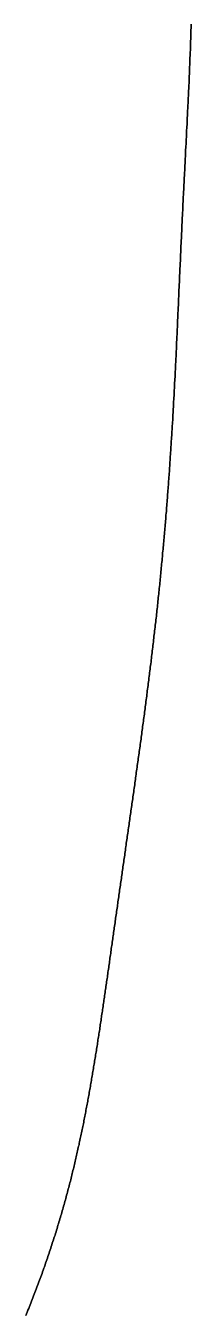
# Model space of a CAD drawing. Header units: inches. Extents: x 130170 to 284068, y 377793 to 804530.
# Drawn here: x 260165.1 to 260178.5, y 742090.8 to 742195.1 of the extents above; entities that cross this region are included whole.
import ezdxf

# ---------------------------------------------------------------- set-up
doc = ezdxf.new("R2010")
doc.units = ezdxf.units.IN
doc.header["$MEASUREMENT"] = 0
doc.layers.add('muni_il', color=7, linetype='Continuous')

msp = doc.modelspace()

# ---------------------------------------------------------------- linework, layer by layer
at = {"layer": 'muni_il'}
for points in [[(260165.14, 742090.71), (260165.2, 742090.86), (260165.26, 742091), (260165.31, 742091.15), (260165.37, 742091.29), (260165.43, 742091.44), (260165.49, 742091.58), (260165.54, 742091.73), (260165.6, 742091.87), (260165.66, 742092.01), (260165.71, 742092.15), (260165.77, 742092.3), (260165.82, 742092.44), (260165.88, 742092.58), (260165.93, 742092.72), (260165.98, 742092.86), (260166.04, 742093.01), (260166.09, 742093.15), (260166.14, 742093.29), (260166.19, 742093.43), (260166.24, 742093.57), (260166.3, 742093.71), (260166.35, 742093.84), (260166.4, 742093.98), (260166.45, 742094.12), (260166.5, 742094.26), (260166.55, 742094.4), (260166.59, 742094.54), (260166.64, 742094.67), (260166.69, 742094.81), (260166.74, 742094.95), (260166.79, 742095.08), (260166.83, 742095.22), (260166.88, 742095.36), (260166.93, 742095.49), (260166.97, 742095.63), (260167.02, 742095.76), (260167.06, 742095.9), (260167.11, 742096.03), (260167.15, 742096.17), (260167.2, 742096.3), (260167.24, 742096.43), (260167.28, 742096.57), (260167.33, 742096.7), (260167.37, 742096.83), (260167.41, 742096.97), (260167.45, 742097.1), (260167.5, 742097.23), (260167.54, 742097.36), (260167.58, 742097.49), (260167.62, 742097.63), (260167.66, 742097.76), (260167.7, 742097.89), (260167.74, 742098.02), (260167.78, 742098.15), (260167.82, 742098.28), (260167.86, 742098.41), (260167.9, 742098.54), (260167.94, 742098.67), (260167.97, 742098.8), (260168.01, 742098.93), (260168.05, 742099.05), (260168.09, 742099.18), (260168.12, 742099.31), (260168.16, 742099.44), (260168.19, 742099.57), (260168.23, 742099.69), (260168.27, 742099.82), (260168.3, 742099.95), (260168.34, 742100.08), (260168.37, 742100.2), (260168.41, 742100.33), (260168.44, 742100.46), (260168.47, 742100.58), (260168.51, 742100.71), (260168.54, 742100.83), (260168.57, 742100.96), (260168.61, 742101.09), (260168.64, 742101.21), (260168.67, 742101.34), (260168.7, 742101.46), (260168.74, 742101.59), (260168.77, 742101.71), (260168.8, 742101.84), (260168.83, 742101.96), (260168.86, 742102.08), (260168.89, 742102.21), (260168.92, 742102.33), (260168.95, 742102.46), (260168.98, 742102.58), (260169.01, 742102.7), (260169.04, 742102.83), (260169.07, 742102.95), (260169.1, 742103.07), (260169.13, 742103.2), (260169.16, 742103.32), (260169.19, 742103.44), (260169.22, 742103.56), (260169.24, 742103.69), (260169.27, 742103.81), (260169.3, 742103.93), (260169.33, 742104.05), (260169.35, 742104.18), (260169.38, 742104.3), (260169.41, 742104.42), (260169.44, 742104.54), (260169.46, 742104.66), (260169.49, 742104.78), (260169.51, 742104.91), (260169.54, 742105.03), (260169.57, 742105.15), (260169.59, 742105.27), (260169.62, 742105.39), (260169.64, 742105.51), (260169.67, 742105.63), (260169.69, 742105.76), (260169.72, 742105.88), (260169.74, 742106), (260169.77, 742106.12), (260169.79, 742106.24), (260169.82, 742106.36), (260169.84, 742106.48), (260169.86, 742106.6), (260169.89, 742106.72), (260169.91, 742106.84), (260169.93, 742106.96), (260169.96, 742107.08), (260169.98, 742107.21), (260170, 742107.33), (260170.03, 742107.45), (260170.05, 742107.57), (260170.07, 742107.69), (260170.09, 742107.81), (260170.12, 742107.93), (260170.14, 742108.05), (260170.16, 742108.17), (260170.18, 742108.29), (260170.21, 742108.41), (260170.23, 742108.53), (260170.25, 742108.65), (260170.27, 742108.77), (260170.29, 742108.89), (260170.31, 742109.01), (260170.34, 742109.13), (260170.36, 742109.26), (260170.38, 742109.38), (260170.4, 742109.5), (260170.42, 742109.62), (260170.44, 742109.74), (260170.46, 742109.86), (260170.48, 742109.98), (260170.5, 742110.1), (260170.52, 742110.22), (260170.54, 742110.34), (260170.56, 742110.46), (260170.58, 742110.58), (260170.6, 742110.7), (260170.62, 742110.83), (260170.64, 742110.95), (260170.66, 742111.07), (260170.68, 742111.19), (260170.7, 742111.31), (260170.72, 742111.43), (260170.74, 742111.55), (260170.76, 742111.67), (260170.78, 742111.8), (260170.8, 742111.92), (260170.82, 742112.04), (260170.84, 742112.16), (260170.86, 742112.28), (260170.88, 742112.4), (260170.9, 742112.53), (260170.92, 742112.65), (260170.94, 742112.77), (260170.95, 742112.89), (260170.97, 742113.02), (260170.99, 742113.14), (260171.01, 742113.26), (260171.03, 742113.38), (260171.05, 742113.51), (260171.07, 742113.63), (260171.09, 742113.75), (260171.11, 742113.87), (260171.12, 742114), (260171.14, 742114.12), (260171.16, 742114.24), (260171.18, 742114.37), (260171.2, 742114.49), (260171.22, 742114.61), (260171.23, 742114.74), (260171.25, 742114.86), (260171.27, 742114.98), (260171.29, 742115.11), (260171.31, 742115.23), (260171.33, 742115.35), (260171.35, 742115.48), (260171.36, 742115.6), (260171.38, 742115.73), (260171.4, 742115.85), (260171.42, 742115.98), (260171.44, 742116.1), (260171.45, 742116.23), (260171.47, 742116.35), (260171.49, 742116.48), (260171.51, 742116.6), (260171.53, 742116.73), (260171.55, 742116.85), (260171.56, 742116.98), (260171.58, 742117.1), (260171.6, 742117.23), (260171.62, 742117.35), (260171.64, 742117.48), (260171.65, 742117.61), (260171.67, 742117.73), (260171.69, 742117.86), (260171.71, 742117.98), (260171.73, 742118.11), (260171.75, 742118.24), (260171.76, 742118.36), (260171.78, 742118.49), (260171.8, 742118.62), (260171.82, 742118.75), (260171.84, 742118.87), (260171.85, 742119), (260171.87, 742119.13), (260171.89, 742119.26), (260171.91, 742119.38), (260171.93, 742119.51), (260171.94, 742119.64), (260171.96, 742119.77), (260171.98, 742119.9), (260172, 742120.02), (260172.02, 742120.15), (260172.04, 742120.28), (260172.05, 742120.41), (260172.07, 742120.54), (260172.09, 742120.67), (260172.11, 742120.8), (260172.13, 742120.93), (260172.15, 742121.06), (260172.16, 742121.19), (260172.18, 742121.32), (260172.2, 742121.45), (260172.22, 742121.58), (260172.24, 742121.71), (260172.26, 742121.84), (260172.27, 742121.97), (260172.29, 742122.1), (260172.31, 742122.23), (260172.33, 742122.36), (260172.35, 742122.49), (260172.37, 742122.62), (260172.39, 742122.75), (260172.4, 742122.88), (260172.42, 742123.01), (260172.44, 742123.15), (260172.46, 742123.28), (260172.48, 742123.41), (260172.5, 742123.54), (260172.52, 742123.67), (260172.54, 742123.81), (260172.55, 742123.94), (260172.57, 742124.07), (260172.59, 742124.2), (260172.61, 742124.34), (260172.63, 742124.47), (260172.65, 742124.6), (260172.67, 742124.74), (260172.69, 742124.87), (260172.71, 742125), (260172.72, 742125.14), (260172.74, 742125.27), (260172.76, 742125.4), (260172.78, 742125.54), (260172.8, 742125.67), (260172.82, 742125.81), (260172.84, 742125.94), (260172.86, 742126.08), (260172.88, 742126.21), (260172.9, 742126.35), (260172.92, 742126.48), (260172.93, 742126.62), (260172.95, 742126.75), (260172.97, 742126.89), (260172.99, 742127.02), (260173.01, 742127.16), (260173.03, 742127.29), (260173.05, 742127.43), (260173.07, 742127.56), (260173.09, 742127.7), (260173.11, 742127.84), (260173.13, 742127.97), (260173.15, 742128.11), (260173.17, 742128.25), (260173.19, 742128.38), (260173.21, 742128.52), (260173.23, 742128.66), (260173.25, 742128.79), (260173.26, 742128.93), (260173.28, 742129.07), (260173.3, 742129.21), (260173.32, 742129.34), (260173.34, 742129.48), (260173.36, 742129.62), (260173.38, 742129.76), (260173.4, 742129.9), (260173.42, 742130.03), (260173.44, 742130.17), (260173.46, 742130.31), (260173.48, 742130.45), (260173.5, 742130.59), (260173.52, 742130.73), (260173.54, 742130.86), (260173.56, 742131), (260173.58, 742131.14), (260173.6, 742131.28), (260173.62, 742131.42), (260173.64, 742131.56), (260173.66, 742131.7), (260173.68, 742131.84), (260173.7, 742131.98), (260173.72, 742132.12), (260173.74, 742132.26), (260173.76, 742132.4), (260173.78, 742132.54), (260173.8, 742132.68), (260173.82, 742132.82), (260173.84, 742132.96), (260173.86, 742133.1), (260173.88, 742133.24), (260173.9, 742133.38), (260173.92, 742133.52), (260173.94, 742133.66), (260173.96, 742133.81), (260173.98, 742133.95), (260174, 742134.09), (260174.01, 742134.23), (260174.03, 742134.37), (260174.05, 742134.51), (260174.07, 742134.65), (260174.09, 742134.8), (260174.11, 742134.94), (260174.13, 742135.08), (260174.15, 742135.22), (260174.17, 742135.36), (260174.19, 742135.51), (260174.21, 742135.65), (260174.23, 742135.79), (260174.25, 742135.93), (260174.27, 742136.08), (260174.29, 742136.22), (260174.31, 742136.36), (260174.33, 742136.5), (260174.35, 742136.65), (260174.37, 742136.79), (260174.39, 742136.93), (260174.41, 742137.08), (260174.43, 742137.22), (260174.45, 742137.36), (260174.47, 742137.51), (260174.49, 742137.65), (260174.51, 742137.79), (260174.53, 742137.94), (260174.54, 742138.08), (260174.56, 742138.23), (260174.58, 742138.37), (260174.6, 742138.51), (260174.62, 742138.66), (260174.64, 742138.8), (260174.66, 742138.95), (260174.68, 742139.09), (260174.7, 742139.24), (260174.72, 742139.38), (260174.74, 742139.53), (260174.76, 742139.67), (260174.78, 742139.82), (260174.79, 742139.96), (260174.81, 742140.11), (260174.83, 742140.25), (260174.85, 742140.4), (260174.87, 742140.54), (260174.89, 742140.69), (260174.91, 742140.83), (260174.93, 742140.98), (260174.94, 742141.12), (260174.96, 742141.27), (260174.98, 742141.41), (260175, 742141.56), (260175.02, 742141.71), (260175.04, 742141.85), (260175.06, 742142), (260175.07, 742142.14), (260175.09, 742142.29), (260175.11, 742142.44), (260175.13, 742142.58), (260175.15, 742142.73), (260175.17, 742142.88), (260175.18, 742143.02), (260175.2, 742143.17), (260175.22, 742143.32), (260175.24, 742143.46), (260175.26, 742143.61), (260175.27, 742143.76), (260175.29, 742143.9), (260175.31, 742144.05), (260175.33, 742144.2), (260175.34, 742144.35), (260175.36, 742144.49), (260175.38, 742144.64), (260175.4, 742144.79), (260175.41, 742144.94), (260175.43, 742145.08), (260175.45, 742145.23), (260175.47, 742145.38), (260175.48, 742145.53), (260175.5, 742145.68), (260175.52, 742145.82), (260175.53, 742145.97), (260175.55, 742146.12), (260175.57, 742146.27), (260175.59, 742146.42), (260175.6, 742146.57), (260175.62, 742146.72), (260175.64, 742146.86), (260175.65, 742147.01), (260175.67, 742147.16), (260175.69, 742147.31), (260175.7, 742147.46), (260175.72, 742147.61), (260175.73, 742147.76), (260175.75, 742147.91), (260175.77, 742148.06), (260175.78, 742148.21), (260175.8, 742148.36), (260175.81, 742148.51), (260175.83, 742148.66), (260175.85, 742148.81), (260175.86, 742148.96), (260175.88, 742149.11), (260175.89, 742149.26), (260175.91, 742149.41), (260175.92, 742149.56), (260175.94, 742149.71), (260175.96, 742149.86), (260175.97, 742150.01), (260175.99, 742150.16), (260176, 742150.31), (260176.02, 742150.46), (260176.03, 742150.61), (260176.05, 742150.76), (260176.06, 742150.91), (260176.08, 742151.07), (260176.09, 742151.22), (260176.1, 742151.37), (260176.12, 742151.52), (260176.13, 742151.67), (260176.15, 742151.82), (260176.16, 742151.97), (260176.18, 742152.13), (260176.19, 742152.28), (260176.2, 742152.43), (260176.22, 742152.58), (260176.23, 742152.73), (260176.25, 742152.89), (260176.26, 742153.04), (260176.27, 742153.19), (260176.29, 742153.34), (260176.3, 742153.49), (260176.32, 742153.65), (260176.33, 742153.8), (260176.34, 742153.95), (260176.36, 742154.1), (260176.37, 742154.26), (260176.38, 742154.41), (260176.39, 742154.56), (260176.41, 742154.72), (260176.42, 742154.87), (260176.43, 742155.02), (260176.45, 742155.17), (260176.46, 742155.33), (260176.47, 742155.48), (260176.48, 742155.63), (260176.5, 742155.79), (260176.51, 742155.94), (260176.52, 742156.09), (260176.53, 742156.25), (260176.55, 742156.4), (260176.56, 742156.55), (260176.57, 742156.71), (260176.58, 742156.86), (260176.59, 742157.01), (260176.6, 742157.17), (260176.62, 742157.32), (260176.63, 742157.48), (260176.64, 742157.63), (260176.65, 742157.78), (260176.66, 742157.94), (260176.67, 742158.09), (260176.68, 742158.24), (260176.7, 742158.4), (260176.71, 742158.55), (260176.72, 742158.71), (260176.73, 742158.86), (260176.74, 742159.01), (260176.75, 742159.17), (260176.76, 742159.32), (260176.77, 742159.47), (260176.78, 742159.63), (260176.79, 742159.78), (260176.8, 742159.94), (260176.81, 742160.09), (260176.82, 742160.24), (260176.83, 742160.4), (260176.84, 742160.55), (260176.85, 742160.71), (260176.86, 742160.86), (260176.87, 742161.01), (260176.88, 742161.17), (260176.89, 742161.32), (260176.9, 742161.47), (260176.91, 742161.63), (260176.92, 742161.78), (260176.93, 742161.94), (260176.94, 742162.09), (260176.95, 742162.24), (260176.96, 742162.4), (260176.97, 742162.55), (260176.98, 742162.7), (260176.99, 742162.86), (260177, 742163.01), (260177.01, 742163.16), (260177.01, 742163.31), (260177.02, 742163.47), (260177.03, 742163.62), (260177.04, 742163.77), (260177.05, 742163.93), (260177.06, 742164.08), (260177.07, 742164.23), (260177.08, 742164.38), (260177.08, 742164.54), (260177.09, 742164.69), (260177.1, 742164.84), (260177.11, 742164.99), (260177.12, 742165.15), (260177.12, 742165.3), (260177.13, 742165.45), (260177.14, 742165.6), (260177.15, 742165.75), (260177.16, 742165.9), (260177.16, 742166.06), (260177.17, 742166.21), (260177.18, 742166.36), (260177.19, 742166.51), (260177.2, 742166.66), (260177.2, 742166.81), (260177.21, 742166.96), (260177.22, 742167.11), (260177.23, 742167.26), (260177.23, 742167.41), (260177.24, 742167.56), (260177.25, 742167.71), (260177.26, 742167.87), (260177.26, 742168.01), (260177.27, 742168.16), (260177.28, 742168.31), (260177.28, 742168.46), (260177.29, 742168.61), (260177.3, 742168.76), (260177.31, 742168.91), (260177.31, 742169.06), (260177.32, 742169.21), (260177.33, 742169.36), (260177.33, 742169.51), (260177.34, 742169.65), (260177.35, 742169.8), (260177.35, 742169.95), (260177.36, 742170.1), (260177.37, 742170.25), (260177.37, 742170.39), (260177.38, 742170.54), (260177.39, 742170.69), (260177.39, 742170.84), (260177.4, 742170.98), (260177.41, 742171.13), (260177.41, 742171.28), (260177.42, 742171.42), (260177.43, 742171.57), (260177.43, 742171.72), (260177.44, 742171.86), (260177.45, 742172.01), (260177.45, 742172.15), (260177.46, 742172.3), (260177.47, 742172.44), (260177.47, 742172.59), (260177.48, 742172.73), (260177.49, 742172.88), (260177.49, 742173.02), (260177.5, 742173.17), (260177.5, 742173.31), (260177.51, 742173.46), (260177.52, 742173.6), (260177.52, 742173.75), (260177.53, 742173.89), (260177.54, 742174.03), (260177.54, 742174.18), (260177.55, 742174.32), (260177.55, 742174.47), (260177.56, 742174.61), (260177.57, 742174.75), (260177.57, 742174.9), (260177.58, 742175.04), (260177.59, 742175.18), (260177.59, 742175.32), (260177.6, 742175.47), (260177.61, 742175.61), (260177.61, 742175.75), (260177.62, 742175.89), (260177.63, 742176.04), (260177.63, 742176.18), (260177.64, 742176.32), (260177.64, 742176.46), (260177.65, 742176.6), (260177.66, 742176.74), (260177.66, 742176.89), (260177.67, 742177.03), (260177.68, 742177.17), (260177.68, 742177.31), (260177.69, 742177.45), (260177.7, 742177.59), (260177.7, 742177.73), (260177.71, 742177.88), (260177.72, 742178.02), (260177.72, 742178.16), (260177.73, 742178.3), (260177.74, 742178.44), (260177.74, 742178.58), (260177.75, 742178.72), (260177.76, 742178.86), (260177.76, 742179), (260177.77, 742179.14), (260177.78, 742179.28), (260177.78, 742179.42), (260177.79, 742179.56), (260177.8, 742179.7), (260177.8, 742179.84), (260177.81, 742179.98), (260177.82, 742180.13), (260177.82, 742180.27), (260177.83, 742180.41), (260177.84, 742180.55), (260177.84, 742180.69), (260177.85, 742180.83), (260177.86, 742180.97), (260177.86, 742181.11), (260177.87, 742181.25), (260177.88, 742181.39), (260177.88, 742181.53), (260177.89, 742181.67), (260177.9, 742181.81), (260177.91, 742181.95), (260177.91, 742182.09), (260177.92, 742182.23), (260177.93, 742182.37), (260177.93, 742182.52), (260177.94, 742182.66), (260177.95, 742182.8), (260177.96, 742182.94), (260177.96, 742183.08), (260177.97, 742183.22), (260177.98, 742183.36), (260177.98, 742183.5), (260177.99, 742183.65), (260178, 742183.79), (260178.01, 742183.93), (260178.01, 742184.07), (260178.02, 742184.21), (260178.03, 742184.35), (260178.04, 742184.5), (260178.04, 742184.64), (260178.05, 742184.78), (260178.06, 742184.92), (260178.06, 742185.07), (260178.07, 742185.21), (260178.08, 742185.35), (260178.09, 742185.49), (260178.09, 742185.64), (260178.1, 742185.78), (260178.11, 742185.92), (260178.12, 742186.07), (260178.12, 742186.21), (260178.13, 742186.36), (260178.14, 742186.5), (260178.14, 742186.64), (260178.15, 742186.79), (260178.16, 742186.93), (260178.17, 742187.08), (260178.17, 742187.22), (260178.18, 742187.37), (260178.19, 742187.51), (260178.19, 742187.65), (260178.2, 742187.8), (260178.21, 742187.95), (260178.22, 742188.09), (260178.22, 742188.24), (260178.23, 742188.38), (260178.24, 742188.53), (260178.24, 742188.67), (260178.25, 742188.82), (260178.26, 742188.97), (260178.27, 742189.11), (260178.27, 742189.26), (260178.28, 742189.41), (260178.29, 742189.55), (260178.29, 742189.7), (260178.3, 742189.85), (260178.31, 742189.99), (260178.31, 742190.14), (260178.32, 742190.29), (260178.33, 742190.44), (260178.33, 742190.58), (260178.34, 742190.73), (260178.35, 742190.88), (260178.35, 742191.03), (260178.36, 742191.18), (260178.36, 742191.32), (260178.37, 742191.47), (260178.38, 742191.62), (260178.38, 742191.77), (260178.39, 742191.92), (260178.4, 742192.07), (260178.4, 742192.22), (260178.41, 742192.37), (260178.41, 742192.51), (260178.42, 742192.66), (260178.43, 742192.81), (260178.43, 742192.96), (260178.44, 742193.11), (260178.44, 742193.26), (260178.45, 742193.41), (260178.45, 742193.56), (260178.46, 742193.71), (260178.46, 742193.86), (260178.47, 742194.01), (260178.47, 742194.16), (260178.48, 742194.31), (260178.48, 742194.46), (260178.49, 742194.6), (260178.49, 742194.75), (260178.5, 742194.9), (260178.5, 742195.05), (260178.51, 742195.2)], [(260178.51, 742195.2), (260178.5, 742195.05), (260178.5, 742194.9), (260178.49, 742194.75), (260178.49, 742194.6), (260178.48, 742194.46), (260178.48, 742194.31), (260178.47, 742194.16), (260178.47, 742194.01), (260178.46, 742193.86), (260178.46, 742193.71), (260178.45, 742193.56), (260178.45, 742193.41), (260178.44, 742193.26), (260178.44, 742193.11), (260178.43, 742192.96), (260178.43, 742192.81), (260178.42, 742192.66), (260178.41, 742192.51), (260178.41, 742192.37), (260178.4, 742192.22), (260178.4, 742192.07), (260178.39, 742191.92), (260178.38, 742191.77), (260178.38, 742191.62), (260178.37, 742191.47), (260178.36, 742191.32), (260178.36, 742191.18), (260178.35, 742191.03), (260178.35, 742190.88), (260178.34, 742190.73), (260178.33, 742190.58), (260178.33, 742190.44), (260178.32, 742190.29), (260178.31, 742190.14), (260178.31, 742189.99), (260178.3, 742189.85), (260178.29, 742189.7), (260178.29, 742189.55), (260178.28, 742189.41), (260178.27, 742189.26), (260178.27, 742189.11), (260178.26, 742188.97), (260178.25, 742188.82), (260178.24, 742188.67), (260178.24, 742188.53), (260178.23, 742188.38), (260178.22, 742188.24), (260178.22, 742188.09), (260178.21, 742187.95), (260178.2, 742187.8), (260178.19, 742187.65), (260178.19, 742187.51), (260178.18, 742187.37), (260178.17, 742187.22), (260178.17, 742187.08), (260178.16, 742186.93), (260178.15, 742186.79), (260178.14, 742186.64), (260178.14, 742186.5), (260178.13, 742186.36), (260178.12, 742186.21), (260178.12, 742186.07), (260178.11, 742185.92), (260178.1, 742185.78), (260178.09, 742185.64), (260178.09, 742185.49), (260178.08, 742185.35), (260178.07, 742185.21), (260178.06, 742185.07), (260178.06, 742184.92), (260178.05, 742184.78), (260178.04, 742184.64), (260178.04, 742184.5), (260178.03, 742184.35), (260178.02, 742184.21), (260178.01, 742184.07), (260178.01, 742183.93), (260178, 742183.79), (260177.99, 742183.65), (260177.98, 742183.5), (260177.98, 742183.36), (260177.97, 742183.22), (260177.96, 742183.08), (260177.96, 742182.94), (260177.95, 742182.8), (260177.94, 742182.66), (260177.93, 742182.52), (260177.93, 742182.37), (260177.92, 742182.23), (260177.91, 742182.09), (260177.91, 742181.95), (260177.9, 742181.81), (260177.89, 742181.67), (260177.88, 742181.53), (260177.88, 742181.39), (260177.87, 742181.25), (260177.86, 742181.11), (260177.86, 742180.97), (260177.85, 742180.83), (260177.84, 742180.69), (260177.84, 742180.55), (260177.83, 742180.41), (260177.82, 742180.27), (260177.82, 742180.13), (260177.81, 742179.98), (260177.8, 742179.84), (260177.8, 742179.7), (260177.79, 742179.56), (260177.78, 742179.42), (260177.78, 742179.28), (260177.77, 742179.14), (260177.76, 742179), (260177.76, 742178.86), (260177.75, 742178.72), (260177.74, 742178.58), (260177.74, 742178.44), (260177.73, 742178.3), (260177.72, 742178.16), (260177.72, 742178.02), (260177.71, 742177.88), (260177.7, 742177.73), (260177.7, 742177.59), (260177.69, 742177.45), (260177.68, 742177.31), (260177.68, 742177.17), (260177.67, 742177.03), (260177.66, 742176.89), (260177.66, 742176.74), (260177.65, 742176.6), (260177.64, 742176.46), (260177.64, 742176.32), (260177.63, 742176.18), (260177.63, 742176.04), (260177.62, 742175.89), (260177.61, 742175.75), (260177.61, 742175.61), (260177.6, 742175.47), (260177.59, 742175.32), (260177.59, 742175.18), (260177.58, 742175.04), (260177.57, 742174.9), (260177.57, 742174.75), (260177.56, 742174.61), (260177.55, 742174.47), (260177.55, 742174.32), (260177.54, 742174.18), (260177.54, 742174.03), (260177.53, 742173.89), (260177.52, 742173.75), (260177.52, 742173.6), (260177.51, 742173.46), (260177.5, 742173.31), (260177.5, 742173.17), (260177.49, 742173.02), (260177.49, 742172.88), (260177.48, 742172.73), (260177.47, 742172.59), (260177.47, 742172.44), (260177.46, 742172.3), (260177.45, 742172.15), (260177.45, 742172.01), (260177.44, 742171.86), (260177.43, 742171.72), (260177.43, 742171.57), (260177.42, 742171.42), (260177.41, 742171.28), (260177.41, 742171.13), (260177.4, 742170.98), (260177.39, 742170.84), (260177.39, 742170.69), (260177.38, 742170.54), (260177.37, 742170.39), (260177.37, 742170.25), (260177.36, 742170.1), (260177.35, 742169.95), (260177.35, 742169.8), (260177.34, 742169.65), (260177.33, 742169.51), (260177.33, 742169.36), (260177.32, 742169.21), (260177.31, 742169.06), (260177.31, 742168.91), (260177.3, 742168.76), (260177.29, 742168.61), (260177.28, 742168.46), (260177.28, 742168.31), (260177.27, 742168.16), (260177.26, 742168.01), (260177.26, 742167.87), (260177.25, 742167.71), (260177.24, 742167.56), (260177.23, 742167.41), (260177.23, 742167.26), (260177.22, 742167.11), (260177.21, 742166.96), (260177.2, 742166.81), (260177.2, 742166.66), (260177.19, 742166.51), (260177.18, 742166.36), (260177.17, 742166.21), (260177.16, 742166.06), (260177.16, 742165.9), (260177.15, 742165.75), (260177.14, 742165.6), (260177.13, 742165.45), (260177.12, 742165.3), (260177.12, 742165.15), (260177.11, 742164.99), (260177.1, 742164.84), (260177.09, 742164.69), (260177.08, 742164.54), (260177.08, 742164.38), (260177.07, 742164.23), (260177.06, 742164.08), (260177.05, 742163.93), (260177.04, 742163.77), (260177.03, 742163.62), (260177.02, 742163.47), (260177.01, 742163.31), (260177.01, 742163.16), (260177, 742163.01), (260176.99, 742162.86), (260176.98, 742162.7), (260176.97, 742162.55), (260176.96, 742162.4), (260176.95, 742162.24), (260176.94, 742162.09), (260176.93, 742161.94), (260176.92, 742161.78), (260176.91, 742161.63), (260176.9, 742161.47), (260176.89, 742161.32), (260176.88, 742161.17), (260176.87, 742161.01), (260176.86, 742160.86), (260176.85, 742160.71), (260176.84, 742160.55), (260176.83, 742160.4), (260176.82, 742160.24), (260176.81, 742160.09), (260176.8, 742159.94), (260176.79, 742159.78), (260176.78, 742159.63), (260176.77, 742159.47), (260176.76, 742159.32), (260176.75, 742159.17), (260176.74, 742159.01), (260176.73, 742158.86), (260176.72, 742158.71), (260176.71, 742158.55), (260176.7, 742158.4), (260176.68, 742158.24), (260176.67, 742158.09), (260176.66, 742157.94), (260176.65, 742157.78), (260176.64, 742157.63), (260176.63, 742157.48), (260176.62, 742157.32), (260176.6, 742157.17), (260176.59, 742157.01), (260176.58, 742156.86), (260176.57, 742156.71), (260176.56, 742156.55), (260176.55, 742156.4), (260176.53, 742156.25), (260176.52, 742156.09), (260176.51, 742155.94), (260176.5, 742155.79), (260176.48, 742155.63), (260176.47, 742155.48), (260176.46, 742155.33), (260176.45, 742155.17), (260176.43, 742155.02), (260176.42, 742154.87), (260176.41, 742154.72), (260176.39, 742154.56), (260176.38, 742154.41), (260176.37, 742154.26), (260176.36, 742154.1), (260176.34, 742153.95), (260176.33, 742153.8), (260176.32, 742153.65), (260176.3, 742153.49), (260176.29, 742153.34), (260176.27, 742153.19), (260176.26, 742153.04), (260176.25, 742152.89), (260176.23, 742152.73), (260176.22, 742152.58), (260176.2, 742152.43), (260176.19, 742152.28), (260176.18, 742152.13), (260176.16, 742151.97), (260176.15, 742151.82), (260176.13, 742151.67), (260176.12, 742151.52), (260176.1, 742151.37), (260176.09, 742151.22), (260176.08, 742151.07), (260176.06, 742150.91), (260176.05, 742150.76), (260176.03, 742150.61), (260176.02, 742150.46), (260176, 742150.31), (260175.99, 742150.16), (260175.97, 742150.01), (260175.96, 742149.86), (260175.94, 742149.71), (260175.92, 742149.56), (260175.91, 742149.41), (260175.89, 742149.26), (260175.88, 742149.11), (260175.86, 742148.96), (260175.85, 742148.81), (260175.83, 742148.66), (260175.81, 742148.51), (260175.8, 742148.36), (260175.78, 742148.21), (260175.77, 742148.06), (260175.75, 742147.91), (260175.73, 742147.76), (260175.72, 742147.61), (260175.7, 742147.46), (260175.69, 742147.31), (260175.67, 742147.16), (260175.65, 742147.01), (260175.64, 742146.86), (260175.62, 742146.72), (260175.6, 742146.57), (260175.59, 742146.42), (260175.57, 742146.27), (260175.55, 742146.12), (260175.53, 742145.97), (260175.52, 742145.82), (260175.5, 742145.68), (260175.48, 742145.53), (260175.47, 742145.38), (260175.45, 742145.23), (260175.43, 742145.08), (260175.41, 742144.94), (260175.4, 742144.79), (260175.38, 742144.64), (260175.36, 742144.49), (260175.34, 742144.35), (260175.33, 742144.2), (260175.31, 742144.05), (260175.29, 742143.9), (260175.27, 742143.76), (260175.26, 742143.61), (260175.24, 742143.46), (260175.22, 742143.32), (260175.2, 742143.17), (260175.18, 742143.02), (260175.17, 742142.88), (260175.15, 742142.73), (260175.13, 742142.58), (260175.11, 742142.44), (260175.09, 742142.29), (260175.07, 742142.14), (260175.06, 742142), (260175.04, 742141.85), (260175.02, 742141.71), (260175, 742141.56), (260174.98, 742141.41), (260174.96, 742141.27), (260174.94, 742141.12), (260174.93, 742140.98), (260174.91, 742140.83), (260174.89, 742140.69), (260174.87, 742140.54), (260174.85, 742140.4), (260174.83, 742140.25), (260174.81, 742140.11), (260174.79, 742139.96), (260174.78, 742139.82), (260174.76, 742139.67), (260174.74, 742139.53), (260174.72, 742139.38), (260174.7, 742139.24), (260174.68, 742139.09), (260174.66, 742138.95), (260174.64, 742138.8), (260174.62, 742138.66), (260174.6, 742138.51), (260174.58, 742138.37), (260174.56, 742138.23), (260174.54, 742138.08), (260174.53, 742137.94), (260174.51, 742137.79), (260174.49, 742137.65), (260174.47, 742137.51), (260174.45, 742137.36), (260174.43, 742137.22), (260174.41, 742137.08), (260174.39, 742136.93), (260174.37, 742136.79), (260174.35, 742136.65), (260174.33, 742136.5), (260174.31, 742136.36), (260174.29, 742136.22), (260174.27, 742136.08), (260174.25, 742135.93), (260174.23, 742135.79), (260174.21, 742135.65), (260174.19, 742135.51), (260174.17, 742135.36), (260174.15, 742135.22), (260174.13, 742135.08), (260174.11, 742134.94), (260174.09, 742134.8), (260174.07, 742134.65), (260174.05, 742134.51), (260174.03, 742134.37), (260174.01, 742134.23), (260174, 742134.09), (260173.98, 742133.95), (260173.96, 742133.81), (260173.94, 742133.66), (260173.92, 742133.52), (260173.9, 742133.38), (260173.88, 742133.24), (260173.86, 742133.1), (260173.84, 742132.96), (260173.82, 742132.82), (260173.8, 742132.68), (260173.78, 742132.54), (260173.76, 742132.4), (260173.74, 742132.26), (260173.72, 742132.12), (260173.7, 742131.98), (260173.68, 742131.84), (260173.66, 742131.7), (260173.64, 742131.56), (260173.62, 742131.42), (260173.6, 742131.28), (260173.58, 742131.14), (260173.56, 742131), (260173.54, 742130.86), (260173.52, 742130.73), (260173.5, 742130.59), (260173.48, 742130.45), (260173.46, 742130.31), (260173.44, 742130.17), (260173.42, 742130.03), (260173.4, 742129.9), (260173.38, 742129.76), (260173.36, 742129.62), (260173.34, 742129.48), (260173.32, 742129.34), (260173.3, 742129.21), (260173.28, 742129.07), (260173.26, 742128.93), (260173.25, 742128.79), (260173.23, 742128.66), (260173.21, 742128.52), (260173.19, 742128.38), (260173.17, 742128.25), (260173.15, 742128.11), (260173.13, 742127.97), (260173.11, 742127.84), (260173.09, 742127.7), (260173.07, 742127.56), (260173.05, 742127.43), (260173.03, 742127.29), (260173.01, 742127.16), (260172.99, 742127.02), (260172.97, 742126.89), (260172.95, 742126.75), (260172.93, 742126.62), (260172.92, 742126.48), (260172.9, 742126.35), (260172.88, 742126.21), (260172.86, 742126.08), (260172.84, 742125.94), (260172.82, 742125.81), (260172.8, 742125.67), (260172.78, 742125.54), (260172.76, 742125.4), (260172.74, 742125.27), (260172.72, 742125.14), (260172.71, 742125), (260172.69, 742124.87), (260172.67, 742124.74), (260172.65, 742124.6), (260172.63, 742124.47), (260172.61, 742124.34), (260172.59, 742124.2), (260172.57, 742124.07), (260172.55, 742123.94), (260172.54, 742123.81), (260172.52, 742123.67), (260172.5, 742123.54), (260172.48, 742123.41), (260172.46, 742123.28), (260172.44, 742123.15), (260172.42, 742123.01), (260172.4, 742122.88), (260172.39, 742122.75), (260172.37, 742122.62), (260172.35, 742122.49), (260172.33, 742122.36), (260172.31, 742122.23), (260172.29, 742122.1), (260172.27, 742121.97), (260172.26, 742121.84), (260172.24, 742121.71), (260172.22, 742121.58), (260172.2, 742121.45), (260172.18, 742121.32), (260172.16, 742121.19), (260172.15, 742121.06), (260172.13, 742120.93), (260172.11, 742120.8), (260172.09, 742120.67), (260172.07, 742120.54), (260172.05, 742120.41), (260172.04, 742120.28), (260172.02, 742120.15), (260172, 742120.02), (260171.98, 742119.9), (260171.96, 742119.77), (260171.94, 742119.64), (260171.93, 742119.51), (260171.91, 742119.38), (260171.89, 742119.26), (260171.87, 742119.13), (260171.85, 742119), (260171.84, 742118.87), (260171.82, 742118.75), (260171.8, 742118.62), (260171.78, 742118.49), (260171.76, 742118.36), (260171.75, 742118.24), (260171.73, 742118.11), (260171.71, 742117.98), (260171.69, 742117.86), (260171.67, 742117.73), (260171.65, 742117.61), (260171.64, 742117.48), (260171.62, 742117.35), (260171.6, 742117.23), (260171.58, 742117.1), (260171.56, 742116.98), (260171.55, 742116.85), (260171.53, 742116.73), (260171.51, 742116.6), (260171.49, 742116.48), (260171.47, 742116.35), (260171.45, 742116.23), (260171.44, 742116.1), (260171.42, 742115.98), (260171.4, 742115.85), (260171.38, 742115.73), (260171.36, 742115.6), (260171.35, 742115.48), (260171.33, 742115.35), (260171.31, 742115.23), (260171.29, 742115.11), (260171.27, 742114.98), (260171.25, 742114.86), (260171.23, 742114.74), (260171.22, 742114.61), (260171.2, 742114.49), (260171.18, 742114.37), (260171.16, 742114.24), (260171.14, 742114.12), (260171.12, 742114), (260171.11, 742113.87), (260171.09, 742113.75), (260171.07, 742113.63), (260171.05, 742113.51), (260171.03, 742113.38), (260171.01, 742113.26), (260170.99, 742113.14), (260170.97, 742113.02), (260170.95, 742112.89), (260170.94, 742112.77), (260170.92, 742112.65), (260170.9, 742112.53), (260170.88, 742112.4), (260170.86, 742112.28), (260170.84, 742112.16), (260170.82, 742112.04), (260170.8, 742111.92), (260170.78, 742111.8), (260170.76, 742111.67), (260170.74, 742111.55), (260170.72, 742111.43), (260170.7, 742111.31), (260170.68, 742111.19), (260170.66, 742111.07), (260170.64, 742110.95), (260170.62, 742110.83), (260170.6, 742110.7), (260170.58, 742110.58), (260170.56, 742110.46), (260170.54, 742110.34), (260170.52, 742110.22), (260170.5, 742110.1), (260170.48, 742109.98), (260170.46, 742109.86), (260170.44, 742109.74), (260170.42, 742109.62), (260170.4, 742109.5), (260170.38, 742109.38), (260170.36, 742109.26), (260170.34, 742109.13), (260170.31, 742109.01), (260170.29, 742108.89), (260170.27, 742108.77), (260170.25, 742108.65), (260170.23, 742108.53), (260170.21, 742108.41), (260170.18, 742108.29), (260170.16, 742108.17), (260170.14, 742108.05), (260170.12, 742107.93), (260170.09, 742107.81), (260170.07, 742107.69), (260170.05, 742107.57), (260170.03, 742107.45), (260170, 742107.33), (260169.98, 742107.21), (260169.96, 742107.08), (260169.93, 742106.96), (260169.91, 742106.84), (260169.89, 742106.72), (260169.86, 742106.6), (260169.84, 742106.48), (260169.82, 742106.36), (260169.79, 742106.24), (260169.77, 742106.12), (260169.74, 742106), (260169.72, 742105.88), (260169.69, 742105.76), (260169.67, 742105.63), (260169.64, 742105.51), (260169.62, 742105.39), (260169.59, 742105.27), (260169.57, 742105.15), (260169.54, 742105.03), (260169.51, 742104.91), (260169.49, 742104.78), (260169.46, 742104.66), (260169.44, 742104.54), (260169.41, 742104.42), (260169.38, 742104.3), (260169.35, 742104.18), (260169.33, 742104.05), (260169.3, 742103.93), (260169.27, 742103.81), (260169.24, 742103.69), (260169.22, 742103.56), (260169.19, 742103.44), (260169.16, 742103.32), (260169.13, 742103.2), (260169.1, 742103.07), (260169.07, 742102.95), (260169.04, 742102.83), (260169.01, 742102.7), (260168.98, 742102.58), (260168.95, 742102.46), (260168.92, 742102.33), (260168.89, 742102.21), (260168.86, 742102.08), (260168.83, 742101.96), (260168.8, 742101.84), (260168.77, 742101.71), (260168.74, 742101.59), (260168.7, 742101.46), (260168.67, 742101.34), (260168.64, 742101.21), (260168.61, 742101.09), (260168.57, 742100.96), (260168.54, 742100.83), (260168.51, 742100.71), (260168.47, 742100.58), (260168.44, 742100.46), (260168.41, 742100.33), (260168.37, 742100.2), (260168.34, 742100.08), (260168.3, 742099.95), (260168.27, 742099.82), (260168.23, 742099.69), (260168.19, 742099.57), (260168.16, 742099.44), (260168.12, 742099.31), (260168.09, 742099.18), (260168.05, 742099.05), (260168.01, 742098.93), (260167.97, 742098.8), (260167.94, 742098.67), (260167.9, 742098.54), (260167.86, 742098.41), (260167.82, 742098.28), (260167.78, 742098.15), (260167.74, 742098.02), (260167.7, 742097.89), (260167.66, 742097.76), (260167.62, 742097.63), (260167.58, 742097.49), (260167.54, 742097.36), (260167.5, 742097.23), (260167.45, 742097.1), (260167.41, 742096.97), (260167.37, 742096.83), (260167.33, 742096.7), (260167.28, 742096.57), (260167.24, 742096.43), (260167.2, 742096.3), (260167.15, 742096.17), (260167.11, 742096.03), (260167.06, 742095.9), (260167.02, 742095.76), (260166.97, 742095.63), (260166.93, 742095.49), (260166.88, 742095.36), (260166.83, 742095.22), (260166.79, 742095.08), (260166.74, 742094.95), (260166.69, 742094.81), (260166.64, 742094.67), (260166.59, 742094.54), (260166.55, 742094.4), (260166.5, 742094.26), (260166.45, 742094.12), (260166.4, 742093.98), (260166.35, 742093.84), (260166.3, 742093.71), (260166.24, 742093.57), (260166.19, 742093.43), (260166.14, 742093.29), (260166.09, 742093.15), (260166.04, 742093.01), (260165.98, 742092.86), (260165.93, 742092.72), (260165.88, 742092.58), (260165.82, 742092.44), (260165.77, 742092.3), (260165.71, 742092.15), (260165.66, 742092.01), (260165.6, 742091.87), (260165.54, 742091.73), (260165.49, 742091.58), (260165.43, 742091.44), (260165.37, 742091.29), (260165.31, 742091.15), (260165.26, 742091), (260165.2, 742090.86), (260165.14, 742090.71)]]:
    msp.add_lwpolyline(points, dxfattribs=at)

doc.saveas('drawing.dxf')
